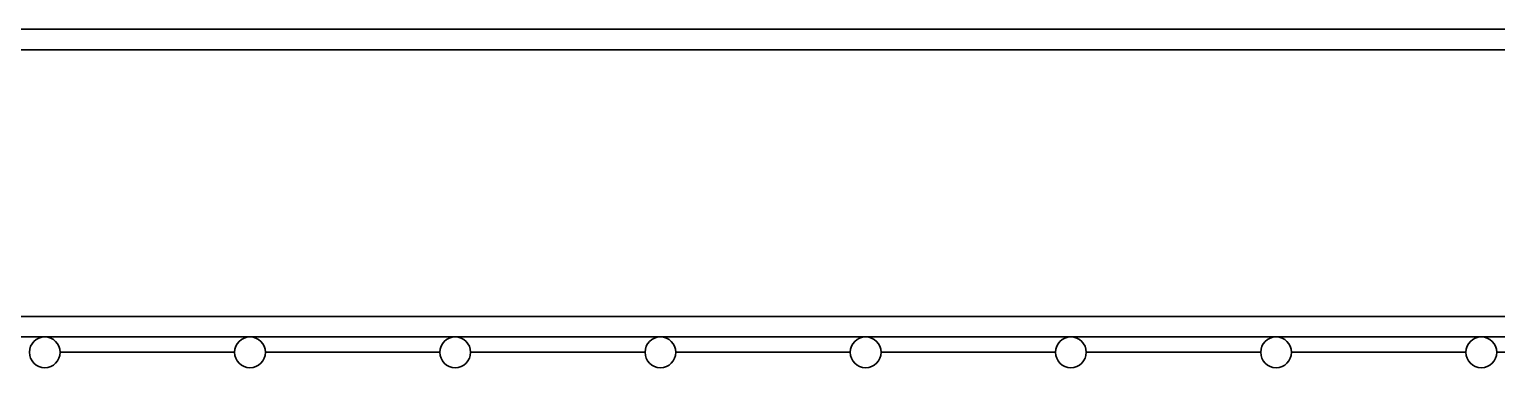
# Model space of a CAD drawing. Header units: millimetres. Extents: x 0 to 420, y 0 to 297.
# Drawn here: x 272.365 to 273.795, y 150.83 to 151.16 of the extents above; entities that cross this region are included whole.
import ezdxf

# ---------------------------------------------------------------- set-up
doc = ezdxf.new("R2010")
doc.units = ezdxf.units.MM

msp = doc.modelspace()

# ---------------------------------------------------------------- linework, layer by layer
at = {"color": 7, "linetype": 'Continuous', "lineweight": 35}
for p, q in [((274.1798, 151.1598), (268.5798, 151.1598)), ((274.1798, 151.1398), (268.5798, 151.1398)), ((274.1798, 150.8798), (268.5798, 150.8798)), ((274.1798, 150.8598), (268.5798, 150.8598)), ((272.3948, 150.8448), (272.5648, 150.8448)), ((272.5948, 150.8448), (272.7648, 150.8448)), ((272.7948, 150.8448), (272.9648, 150.8448)), ((272.9948, 150.8448), (273.1648, 150.8448)), ((273.1948, 150.8448), (273.3648, 150.8448)), ((273.3948, 150.8448), (273.5648, 150.8448)), ((273.5948, 150.8448), (273.7648, 150.8448)), ((273.7948, 150.8448), (273.9648, 150.8448))]:
    msp.add_line(p, q, dxfattribs=at)
for centre in [(272.3798, 150.8448), (272.5798, 150.8448), (272.7798, 150.8448), (272.9798, 150.8448), (273.1798, 150.8448), (273.3798, 150.8448), (273.5798, 150.8448), (273.7798, 150.8448)]:
    msp.add_circle(centre, 0.015, dxfattribs=at)

doc.saveas('drawing.dxf')
